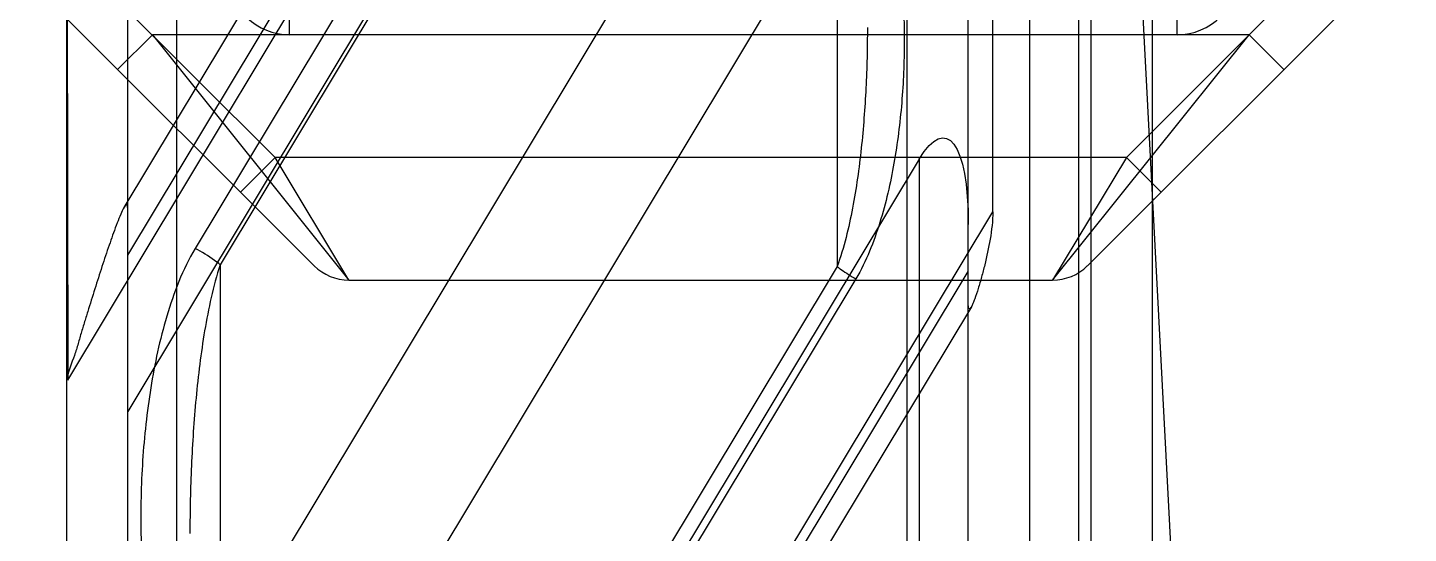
# Model space of a CAD drawing. Header units: millimetres. Extents: x 27275 to 28529, y -21406 to -20519.
# Drawn here: x 27861.44 to 27872.75, y -21137.61 to -21133.46 of the extents above; entities that cross this region are included whole.
import ezdxf

# ---------------------------------------------------------------- set-up
doc = ezdxf.new("R2010")
doc.units = ezdxf.units.MM
doc.header["$LTSCALE"] = 8
doc.layers.add('Cav-cor', color=30, linetype='Continuous')
doc.layers.add('WT', color=4, linetype='Continuous')

# ---------------------------------------------------------------- blocks, each defined once
blk = doc.blocks.new('20160902.185733')
at = {"layer": 'Cav-cor', "color": 241}
for p, q in [((-67.26, 32.242), (-67.26, 8.45)), ((-74.646, 11.267), (-74.646, 31.972)), ((-68.977, 31.704), (-74.646, 22.264)), ((-67.763, 8.953), (-67.763, 31.023)), ((-74.244, 17.509), (-74.244, 30.431)), ((-66.053, 25.351), (-66.053, 30.482)), ((-70.901, 30.222), (-74.678, 23.934)), ((-75.149, 30.149), (-75.138, 22.52)), ((-75.138, 22.52), (-70.557, 30.149)), ((-70.16, 30.149), (-74.094, 23.6)), ((-74.646, 23.545), (-70.761, 30.015)), ((-69.956, 30.015), (-73.889, 23.466)), ((-68.266, 29.59), (-73.889, 20.227)), ((-68.266, 29.59), (-68.266, 11.267)), ((-75.149, 29.174), (-75.149, 8.45)), ((-66.757, 8.45), (-66.757, 29.174)), ((-66.254, 8.953), (-66.254, 29.174)), ((-66.513, 28.931), (-65.644, 12.348)), ((-66.857, 12.474), (-66.857, 28.038)), ((-67.562, 23.9), (-67.562, 26.627)), ((-73.439, 24.345), (-75.652, 26.559)), ((-74.244, 17.509), (-68.837, 26.512)), ((-68.837, 26.512), (-68.837, 23.452)), ((-76.037, 26.375), (-73.12, 23.457)), ((-64.544, 26.27), (-66.468, 24.345)), ((-66.787, 23.457), (-64.158, 26.086)), ((-73.321, 25.351), (-73.321, 25.828)), ((-74.445, 25.351), (-74.729, 25.067)), ((-65.462, 25.351), (-74.445, 25.351)), ((-74.445, 25.351), (-72.835, 23.339)), ((-67.072, 23.339), (-65.462, 25.351)), ((-65.462, 25.351), (-65.177, 25.067)), ((-68.165, 24.332), (-73.889, 14.802)), ((-73.439, 24.345), (-73.723, 24.061)), ((-66.468, 24.345), (-73.439, 24.345)), ((-72.835, 23.339), (-73.439, 24.345)), ((-68.165, 24.332), (-68.165, 9.705)), ((-66.468, 24.345), (-67.072, 23.339)), ((-66.468, 24.345), (-66.183, 24.061)), ((-74.042, 13.109), (-67.562, 23.9)), ((-68.837, 23.452), (-74.784, 13.55)), ((-73.889, 23.466), (-73.889, 20.227)), ((-73.889, 13.21), (-67.763, 23.41)), ((-68.683, 23.351), (-74.847, 13.088)), ((-72.835, 23.339), (-67.072, 23.339)), ((-67.737, 23.122), (-73.784, 13.054))]:
    blk.add_line(p, q, dxfattribs=at)
for centre, radius, start, end in [((-73.321, 25.854), 0.503, 183, 270), ((-66.053, 25.854), 0.503, 270, 0), ((-72.835, 23.742), 0.402, 225, 270), ((-67.072, 23.742), 0.402, 269.9918, 314.9885)]:
    blk.add_arc(centre, radius, start, end, dxfattribs=at)
at = {"layer": 'Cav-cor', "color": 241, "extrusion": (0, 0, -1)}
blk.add_ellipse((-68.165, 23.127), major_axis=(0.209, 1.378), ratio=0.24967, start_param=5.738127, end_param=7.308923, dxfattribs=at)
at = {"layer": 'Cav-cor', "color": 241}
for points, knots in [([(-68.666, 27.236), (-68.624, 27.163), (-68.554, 27.01), (-68.446, 26.694), (-68.357, 26.286), (-68.299, 25.79), (-68.281, 25.291), (-68.301, 24.793), (-68.363, 24.297), (-68.456, 23.89), (-68.567, 23.575), (-68.64, 23.423), (-68.683, 23.351)], [0, 0, 0, 0, 0.062945, 0.125634, 0.250573, 0.375297, 0.49994, 0.624588, 0.749324, 0.874287, 0.937003, 1, 1, 1, 1]), ([(-68.589, 25.41), (-68.589, 25.245), (-68.597, 24.914), (-68.634, 24.421), (-68.691, 24.011), (-68.761, 23.688), (-68.808, 23.529), (-68.837, 23.452)], [0, 0, 0, 0, 0.249886, 0.499795, 0.74976, 0.874833, 1, 1, 1, 1]), ([(-74.676, 23.937), (-74.687, 23.919), (-74.706, 23.876), (-74.745, 23.779), (-74.793, 23.643), (-74.851, 23.471), (-74.909, 23.29), (-74.957, 23.136), (-74.996, 23.011), (-75.026, 22.916), (-75.053, 22.819), (-75.09, 22.69), (-75.136, 22.595), (-75.142, 22.527)], [0, 0, 0, 0, 0.04298, 0.0948, 0.210288, 0.333855, 0.462034, 0.593346, 0.659954, 0.727084, 0.794562, 0.862661, 1, 1, 1, 1]), ([(-74.646, 23.917), (-74.646, 23.927), (-74.646, 23.938), (-74.653, 23.962), (-74.669, 23.951), (-74.673, 23.943), (-74.676, 23.937)], [0, 0, 0, 0, 0.394523, 0.582001, 0.733099, 1, 1, 1, 1]), ([(-67.562, 23.9), (-67.562, 23.825), (-67.58, 23.678), (-67.618, 23.501), (-67.653, 23.367), (-67.68, 23.274), (-67.704, 23.201), (-67.723, 23.151), (-67.733, 23.128), (-67.739, 23.119)], [0, 0, 0, 0, 0.280035, 0.547315, 0.67525, 0.797336, 0.90957, 0.958937, 1, 1, 1, 1]), ([(-74.094, 23.6), (-74.146, 23.514), (-74.233, 23.331), (-74.363, 22.95), (-74.468, 22.459), (-74.533, 21.861), (-74.546, 21.261), (-74.51, 20.661), (-74.419, 20.067), (-74.284, 19.581), (-74.115, 19.214), (-73.997, 19.045), (-73.923, 18.975)], [0, 0, 0, 0, 0.06292, 0.125558, 0.250367, 0.374964, 0.499488, 0.624033, 0.748704, 0.873694, 0.936581, 1, 1, 1, 1]), ([(-73.889, 23.466), (-73.904, 23.478), (-73.969, 23.528), (-74.039, 23.571), (-74.094, 23.6)], [0, 0, 0, 0, 0.239815, 1, 1, 1, 1]), ([(-73.889, 23.466), (-73.919, 23.378), (-73.966, 23.198), (-74.036, 22.834), (-74.092, 22.374), (-74.129, 21.819), (-74.137, 21.449), (-74.137, 21.264)], [0, 0, 0, 0, 0.125102, 0.25015, 0.500124, 0.750069, 1, 1, 1, 1]), ([(-68.837, 23.452), (-68.825, 23.443), (-68.777, 23.406), (-68.724, 23.373), (-68.683, 23.351)], [0, 0, 0, 0, 0.239815, 1, 1, 1, 1]), ([(-67.739, 23.119), (-67.74, 23.117), (-67.743, 23.112), (-67.747, 23.107), (-67.752, 23.104), (-67.758, 23.107), (-67.76, 23.115), (-67.763, 23.13), (-67.763, 23.144), (-67.763, 23.155)], [0, 0, 0, 0, 0.118522, 0.210017, 0.27448, 0.331912, 0.425374, 0.574804, 1, 1, 1, 1])]:
    blk.add_open_spline(points, degree=3, knots=knots, dxfattribs=at)

msp = doc.modelspace()

# ---------------------------------------------------------------- block references
at = {"layer": 'WT'}
msp.add_blockref('20160902.185733', (27936.905, -21158.871), dxfattribs=at)

doc.saveas('drawing.dxf')
